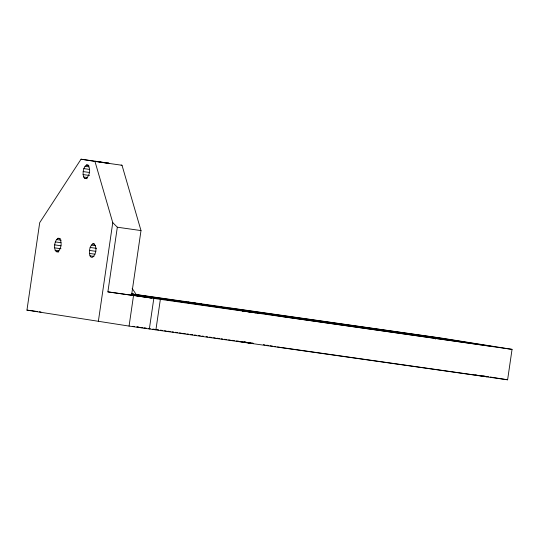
<?xml version="1.0" encoding="UTF-8"?>
<svg xmlns="http://www.w3.org/2000/svg" width="539" height="539" viewBox="0 0 539 539"><rect width="100%" height="100%" fill="white"/><g stroke="black" fill="none" stroke-linecap="round" stroke-linejoin="round"><path stroke-width="0.81" d="M54.601 247.852C54.513 244.47 54.978 240.407 57.936 238.285L59.351 238.353C62.43 242.072 61.358 248.722 57.72 251.733L56.305 251.666L55.194 250.285L54.601 247.852L60.968 248.762M83.107 174.569C83.019 171.186 83.484 167.124 86.449 165.001L87.864 165.069C90.936 168.788 89.865 175.431 86.227 178.449L84.812 178.382L83.7 176.994L83.107 174.569L89.474 175.471M89.42 253.418C89.333 250.035 89.797 245.973 92.762 243.85L94.177 243.918C97.249 247.637 96.178 254.28 92.54 257.298L91.125 257.231L90.013 255.843L89.42 253.418L94.992 254.206M135.922 294.483L442.411 338.249L512.05 349.373L507.61 379.8L129.07 326.088L26.95 310.134L39.711 222.654L81.039 159.2L108.959 163.189L108.09 163.047M98.334 321.534L112.759 222.647L94.965 161.424L81.039 159.2M512.05 349.373L107.894 291.868L117.327 227.209L112.759 222.647M121.147 165.136L122.016 165.271L140.996 230.577L131.563 295.237L107.894 291.868M129.07 326.088L133.51 295.662M149.357 328.979L153.797 298.545M155.919 329.787L160.359 299.361M435.606 339.085L435.849 337.434L229.567 308.106L285.279 316.999L491.561 346.334L435.849 337.434M26.95 310.134L31.053 310.639M238.299 341.322L237.632 341.248L249.645 343.026M250.622 343.161L251.289 343.235L250.13 343.04M133.962 326.479L132.857 326.338L134.629 326.634M252.744 312.418L255.729 312.809L242.072 310.821L251.147 312.189M143.819 327.981L146.406 328.325L144.634 328.029M239.282 341.457L240.616 341.638M131.509 294.011L221.361 307.089L259.663 313.206L131.078 294.563M94.965 161.424L122.016 165.271M86.449 165.001L88.834 165.338M85.007 166.261L88.989 166.827M83.835 168.613L89.407 169.401M83.154 171.57L89.521 172.48M83.7 176.994L87.675 177.56M84.812 178.382L87.203 178.719M117.327 227.209L140.996 230.577M57.936 238.285L60.328 238.629M92.762 243.85L94.352 244.073M56.501 239.552L61.278 240.232M91.32 245.11L95.302 245.676M55.328 241.896L60.9 242.691M90.148 247.462L96.515 248.364M54.648 244.861L61.015 245.764M89.467 250.419L95.834 251.329M55.194 250.285L59.169 250.851M90.013 255.843L93.988 256.409M56.305 251.666L58.69 252.009M132.601 294.011L134.258 294.247M131.287 293.977L136.32 294.692L132.163 288.385M131.294 294.281L146.965 296.511L131.536 294.193M31.875 310.74L37.683 311.569M39.347 311.805L41.004 312.041M148.676 328.48L150.347 328.723M152.84 329.073L154.504 329.309M156.169 329.551L158.668 329.902M160.332 330.137L162.832 330.495M164.496 330.73L166.16 330.966M167.824 331.202L170.324 331.559M171.988 331.795L173.652 332.031M175.316 332.273L177.816 332.624M179.48 332.859L181.144 333.102M182.809 333.338L185.308 333.688M186.972 333.931L188.637 334.167M190.301 334.402L192.794 334.759M194.464 334.995L196.129 335.231M198.621 335.588L200.286 335.824M201.957 336.06L203.621 336.296M206.114 336.653L207.778 336.888M209.442 337.124L211.942 337.481M213.606 337.717L215.27 337.953M216.934 338.189L219.434 338.546M221.098 338.782L222.762 339.018M224.426 339.253L226.926 339.61M228.59 339.846L230.254 340.082M231.918 340.318L234.418 340.675M236.082 340.911L238.582 341.268M240.246 341.504L242.213 341.867M243.574 341.975L246.074 342.332M247.738 342.568L253.559 343.397L251.969 343.114M280.839 347.433L487.121 376.761L478.807 375.434M143.536 296.78C118.984 293.384 169.158 300.432 144.6 297.029M136.919 326.897L139.102 327.207M140.167 327.463L142.343 327.773M243.965 342.117L248.937 342.858M140.605 327.429L142.114 327.651M137.149 327.018L138.658 327.24M95.437 161.262L107.625 163.209M133.153 294.186L134.737 294.435M483.571 375.959L485.228 376.222M486.885 376.491L488.543 376.754M490.2 377.017L507.61 379.8M472.151 374.376L473.815 374.639M475.479 374.901L477.143 375.171M263.376 344.643L265.04 344.906M266.704 345.169L268.368 345.438M270.032 345.701L272.525 346.099M274.189 346.368L275.853 346.631M277.518 346.9L280.01 347.298M244.632 341.942L246.262 342.204M189.263 302.339L188.158 302.197L201.701 304.185L189.263 302.339"/></g></svg>
